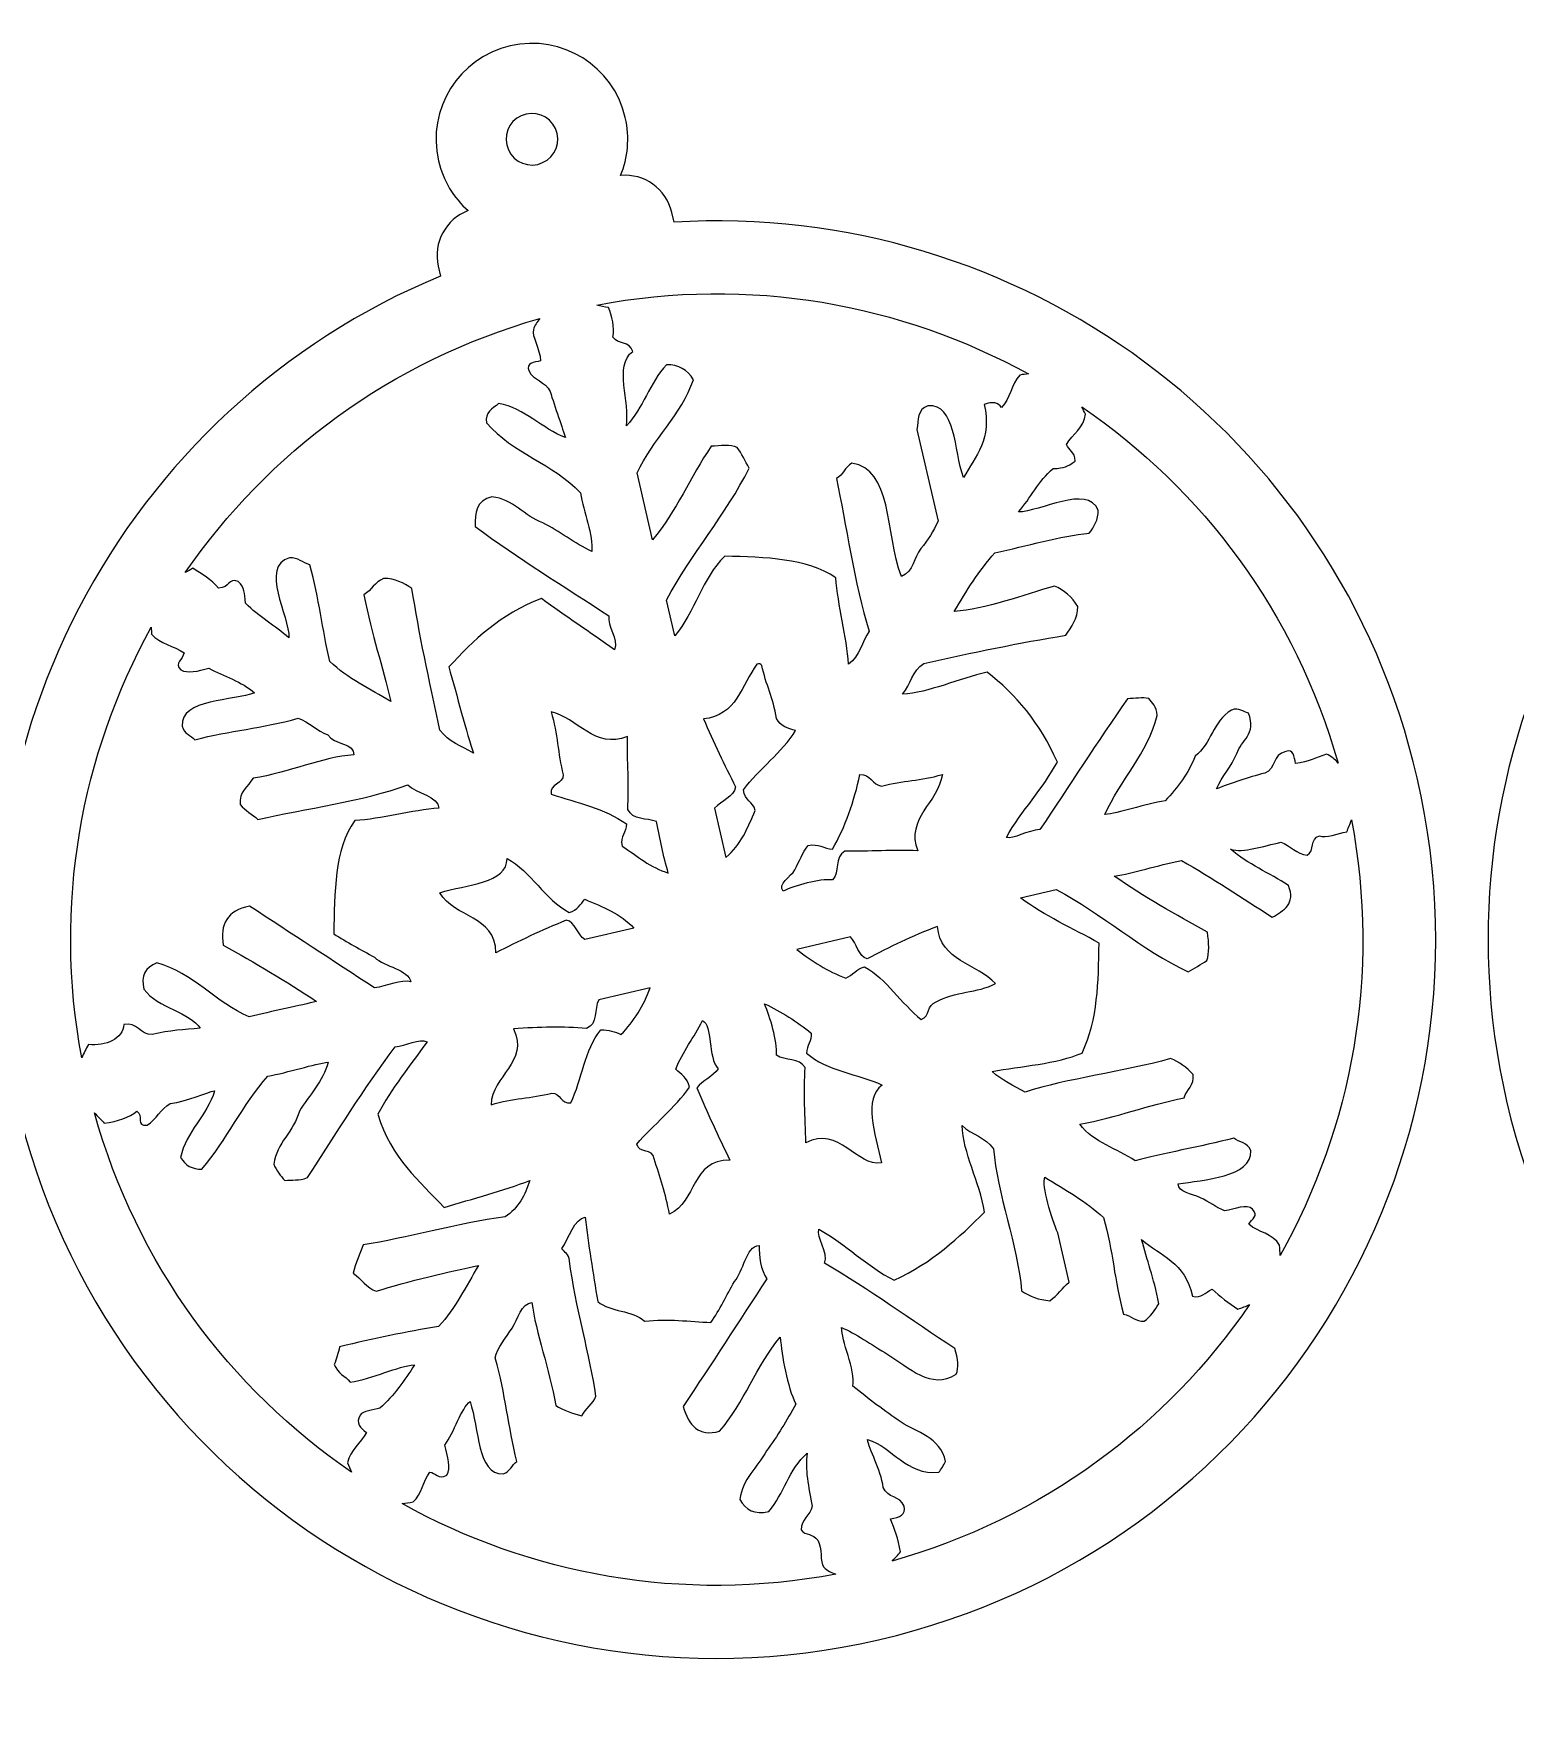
# Model space of a CAD drawing. Header units: millimetres. Extents: x -519 to -76, y -665 to -462.
# Drawn here: x -253.8 to -167.8, y -560.2 to -461.7 of the extents above; entities that cross this region are included whole.
import ezdxf

# ---------------------------------------------------------------- set-up
doc = ezdxf.new("R2010")
doc.units = ezdxf.units.MM
doc.header["$MEASUREMENT"] = 0
doc.layers.add('layer 1', color=7, linetype='Continuous')

msp = doc.modelspace()

# ---------------------------------------------------------------- linework, layer by layer
at = {"layer": 'layer 1', "color": 1, "lineweight": 9}
for points, knots in [([(-216.6193, -472.6579), (-196.643, -471.4451), (-178.1271, -484.7825), (-173.4755, -504.9309), (-168.2905, -527.3893), (-182.2935, -549.7987), (-204.7517, -554.9836), (-227.2101, -560.1685), (-249.6193, -546.1656), (-254.8042, -523.7072), (-259.4558, -503.5588), (-248.6607, -483.4545), (-230.1743, -475.7874), (-230.1743, -475.7874), (-230.3053, -475.2196), (-230.3053, -475.2196), (-230.6213, -473.8515), (-229.8573, -472.4746), (-228.5773, -471.9909), (-229.4066, -471.2515), (-230.0231, -470.2573), (-230.292, -469.0924), (-230.9834, -466.0979), (-229.1162, -463.11), (-226.122, -462.4187), (-223.1273, -461.7274), (-220.1396, -463.5944), (-219.4482, -466.5889), (-219.1793, -467.7538), (-219.2976, -468.9176), (-219.7187, -469.9457), (-218.3563, -469.8193), (-217.0662, -470.7222), (-216.7505, -472.0902), (-216.7505, -472.0902), (-216.6193, -472.6579), (-216.6193, -472.6579)], [0, 0, 0, 0, 0.0833333, 0.0833333, 0.0833333, 0.1666667, 0.1666667, 0.1666667, 0.25, 0.25, 0.25, 0.3333333, 0.3333333, 0.3333333, 0.4166667, 0.4166667, 0.4166667, 0.5, 0.5, 0.5, 0.5833333, 0.5833333, 0.5833333, 0.6666667, 0.6666667, 0.6666667, 0.75, 0.75, 0.75, 0.8333333, 0.8333333, 0.8333333, 0.9166667, 0.9166667, 0.9166667, 1, 1, 1, 1]), ([(-130.1012, -472.6579), (-110.1247, -471.4451), (-91.6088, -484.7825), (-86.9571, -504.931), (-81.7723, -527.3894), (-95.7753, -549.7988), (-118.2334, -554.9837), (-140.6918, -560.1686), (-163.1011, -546.1657), (-168.286, -523.7073), (-172.9377, -503.5588), (-162.1426, -483.4545), (-143.6561, -475.7874), (-143.6561, -475.7874), (-143.7871, -475.2196), (-143.7871, -475.2196), (-144.1031, -473.8514), (-143.3391, -472.4746), (-142.0591, -471.9909), (-142.8884, -471.2515), (-143.505, -470.2573), (-143.774, -469.0924), (-144.4653, -466.0979), (-142.5981, -463.11), (-139.6037, -462.4187), (-136.6093, -461.7274), (-133.6214, -463.5944), (-132.93, -466.5889), (-132.6611, -467.7538), (-132.7794, -468.9176), (-133.2005, -469.9457), (-131.8382, -469.8193), (-130.5481, -470.7222), (-130.2323, -472.0902), (-130.2323, -472.0902), (-130.1012, -472.6579), (-130.1012, -472.6579)], [0, 0, 0, 0, 0.0833333, 0.0833333, 0.0833333, 0.1666667, 0.1666667, 0.1666667, 0.25, 0.25, 0.25, 0.3333333, 0.3333333, 0.3333333, 0.4166667, 0.4166667, 0.4166667, 0.5, 0.5, 0.5, 0.5833333, 0.5833333, 0.5833333, 0.6666667, 0.6666667, 0.6666667, 0.75, 0.75, 0.75, 0.8333333, 0.8333333, 0.8333333, 0.9166667, 0.9166667, 0.9166667, 1, 1, 1, 1]), ([(-225.2076, -466.3792), (-224.4003, -466.1928), (-223.595, -466.6961), (-223.4085, -467.5033), (-223.2222, -468.3104), (-223.7255, -469.1159), (-224.5328, -469.3023), (-225.3399, -469.4886), (-226.1453, -468.9853), (-226.3316, -468.1781), (-226.518, -467.3709), (-226.0148, -466.5655), (-225.2076, -466.3792)], [0, 0, 0, 0, 0.25, 0.25, 0.25, 0.5, 0.5, 0.5, 0.75, 0.75, 0.75, 1, 1, 1, 1]), ([(-220.4269, -477.616), (-220.4269, -477.616), (-220.4269, -477.616), (-220.4269, -477.616), (-220.2116, -478.0968), (-220.0646, -478.7689), (-220.1662, -479.3346), (-219.8884, -479.7769), (-219.1914, -479.5497), (-219.0172, -480.1624), (-220.1283, -480.9895), (-219.1516, -483.1153), (-219.3873, -484.4874), (-218.407, -483.4319), (-218.0248, -482.0051), (-217.0624, -480.9405), (-216.3419, -480.9182), (-215.8462, -481.2488), (-215.4902, -481.8121), (-216.1984, -483.8502), (-217.8566, -485.2965), (-218.7577, -487.2143), (-218.7577, -487.2143), (-217.8587, -491.1078), (-217.8587, -491.1078), (-216.4845, -489.4465), (-215.6675, -487.4423), (-214.4627, -485.676), (-213.9236, -485.6394), (-213.3589, -485.5676), (-212.9444, -485.7364), (-212.6964, -486.1052), (-212.4865, -486.5424), (-212.2552, -486.9426), (-213.6011, -489.6585), (-215.656, -491.9303), (-217.0493, -494.6142), (-217.0493, -494.6142), (-216.5699, -496.6904), (-216.5699, -496.6904), (-215.4073, -495.2697), (-215.0112, -493.3704), (-213.6747, -492.0563), (-211.3013, -492.114), (-208.9347, -492.178), (-207.2316, -493.3053), (-207.0991, -494.9068), (-206.6003, -496.7357), (-206.4824, -498.3272), (-205.822, -497.8513), (-205.7257, -497.0214), (-205.2825, -496.4097), (-206.1598, -493.6973), (-206.6385, -490.1123), (-207.1919, -487.552), (-206.7886, -487.3229), (-206.7066, -486.8934), (-206.3038, -486.6644), (-203.9514, -486.9419), (-204.3607, -490.6342), (-203.4161, -493.2454), (-202.6974, -492.9168), (-202.6954, -492.1405), (-202.2884, -491.6179), (-201.8878, -491.1244), (-201.5538, -490.5947), (-201.2912, -490.0212), (-201.2912, -490.0212), (-202.5208, -484.6953), (-202.5208, -484.6953), (-202.4353, -484.1556), (-202.4916, -483.5279), (-201.8785, -483.3175), (-200.2602, -483.2131), (-200.372, -485.8818), (-199.8216, -487.4928), (-199.1059, -486.2746), (-198.1472, -485.2054), (-198.6149, -483.247), (-198.1335, -483.0711), (-197.79, -483.1145), (-197.6142, -483.4264), (-197.0862, -482.9044), (-197.0452, -482.0786), (-196.5462, -481.5396), (-196.3692, -481.5034), (-196.2027, -481.4842), (-196.0438, -481.4768), (-203.4416, -477.3972), (-212.2341, -475.7905), (-221.1084, -477.475), (-220.8942, -477.543), (-220.671, -477.5964), (-220.4269, -477.616)], [0, 0, 0, 0, 0.0322581, 0.0322581, 0.0322581, 0.0645161, 0.0645161, 0.0645161, 0.0967742, 0.0967742, 0.0967742, 0.1290323, 0.1290323, 0.1290323, 0.1612903, 0.1612903, 0.1612903, 0.1935484, 0.1935484, 0.1935484, 0.2258065, 0.2258065, 0.2258065, 0.2580645, 0.2580645, 0.2580645, 0.2903226, 0.2903226, 0.2903226, 0.3225806, 0.3225806, 0.3225806, 0.3548387, 0.3548387, 0.3548387, 0.3870968, 0.3870968, 0.3870968, 0.4193548, 0.4193548, 0.4193548, 0.4516129, 0.4516129, 0.4516129, 0.483871, 0.483871, 0.483871, 0.516129, 0.516129, 0.516129, 0.5483871, 0.5483871, 0.5483871, 0.5806452, 0.5806452, 0.5806452, 0.6129032, 0.6129032, 0.6129032, 0.6451613, 0.6451613, 0.6451613, 0.6774194, 0.6774194, 0.6774194, 0.7096774, 0.7096774, 0.7096774, 0.7419355, 0.7419355, 0.7419355, 0.7741935, 0.7741935, 0.7741935, 0.8064516, 0.8064516, 0.8064516, 0.8387097, 0.8387097, 0.8387097, 0.8709677, 0.8709677, 0.8709677, 0.9032258, 0.9032258, 0.9032258, 0.9354839, 0.9354839, 0.9354839, 0.9677419, 0.9677419, 0.9677419, 1, 1, 1, 1]), ([(-244.9957, -493.0095), (-244.8491, -492.9255), (-244.7021, -492.8419), (-244.5544, -492.7587), (-244.0271, -493.1016), (-243.4793, -493.407), (-243.0577, -493.9178), (-242.3862, -493.8721), (-242.5266, -493.318), (-241.9175, -493.5183), (-241.5294, -493.9068), (-241.5661, -494.1654), (-241.4889, -494.7875), (-240.7246, -495.5783), (-239.7797, -496.081), (-238.9735, -496.8012), (-238.9465, -495.5637), (-240.6871, -492.6477), (-238.9505, -492.1509), (-238.4469, -492.1171), (-238.1753, -492.4488), (-237.7632, -492.5592), (-237.2145, -494.531), (-237.0391, -496.2721), (-236.6036, -498.1737), (-235.5567, -499.1617), (-234.2715, -499.7715), (-233.0594, -500.4973), (-233.5507, -498.3551), (-234.1382, -496.746), (-234.6257, -494.2958), (-234.1596, -494.0313), (-234.0189, -493.5673), (-233.4795, -493.349), (-232.7998, -493.3249), (-232.3213, -493.6311), (-231.8394, -493.9281), (-231.4172, -496.529), (-230.8615, -499.1687), (-230.2121, -502.1651), (-229.7038, -502.8317), (-228.9419, -503.0933), (-228.2654, -503.4941), (-228.6473, -502.372), (-229.237, -500.084), (-229.6926, -498.4909), (-228.2583, -496.9435), (-226.739, -495.449), (-224.3205, -494.5141), (-222.9209, -495.538), (-221.4785, -496.4847), (-220.0761, -497.4998), (-219.8185, -496.838), (-220.5329, -496.1121), (-220.3966, -495.523), (-222.9917, -493.8129), (-225.6534, -492.2035), (-228.1556, -490.3411), (-228.198, -489.5352), (-228.1043, -488.8177), (-227.1862, -488.6134), (-225.9536, -488.7127), (-225.3095, -489.7562), (-224.2415, -490.1199), (-223.2547, -490.6178), (-222.3868, -491.3027), (-221.394, -491.7911), (-221.2917, -490.8497), (-221.8789, -489.4841), (-222.0442, -488.3857), (-223.6345, -486.6628), (-225.9596, -486.1166), (-227.4972, -484.3088), (-227.625, -483.7096), (-227.1454, -483.4895), (-226.7993, -483.1884), (-225.2698, -483.4696), (-224.3047, -484.6497), (-222.9237, -485.1657), (-223.0607, -484.7331), (-223.5505, -483.3293), (-223.8113, -482.4986), (-224.0985, -481.8901), (-224.7491, -481.8696), (-225.0495, -481.2824), (-225.233, -480.8346), (-224.7559, -480.7993), (-224.3629, -480.7108), (-224.4033, -479.9954), (-224.891, -479.2913), (-224.7818, -478.896), (-224.703, -478.6554), (-224.5749, -478.4459), (-224.4171, -478.2546), (-233.0731, -480.7136), (-240.2054, -486.0679), (-244.9957, -493.0095)], [0, 0, 0, 0, 0.03125, 0.03125, 0.03125, 0.0625, 0.0625, 0.0625, 0.09375, 0.09375, 0.09375, 0.125, 0.125, 0.125, 0.15625, 0.15625, 0.15625, 0.1875, 0.1875, 0.1875, 0.21875, 0.21875, 0.21875, 0.25, 0.25, 0.25, 0.28125, 0.28125, 0.28125, 0.3125, 0.3125, 0.3125, 0.34375, 0.34375, 0.34375, 0.375, 0.375, 0.375, 0.40625, 0.40625, 0.40625, 0.4375, 0.4375, 0.4375, 0.46875, 0.46875, 0.46875, 0.5, 0.5, 0.5, 0.53125, 0.53125, 0.53125, 0.5625, 0.5625, 0.5625, 0.59375, 0.59375, 0.59375, 0.625, 0.625, 0.625, 0.65625, 0.65625, 0.65625, 0.6875, 0.6875, 0.6875, 0.71875, 0.71875, 0.71875, 0.75, 0.75, 0.75, 0.78125, 0.78125, 0.78125, 0.8125, 0.8125, 0.8125, 0.84375, 0.84375, 0.84375, 0.875, 0.875, 0.875, 0.90625, 0.90625, 0.90625, 0.9375, 0.9375, 0.9375, 0.96875, 0.96875, 0.96875, 1, 1, 1, 1]), ([(-192.9435, -483.3866), (-192.8729, -483.5215), (-192.8045, -483.6603), (-192.7402, -483.8052), (-192.7936, -484.5878), (-193.4814, -484.9711), (-193.8388, -485.5623), (-193.7093, -485.9488), (-193.3302, -485.9354), (-193.3404, -486.5413), (-193.8206, -486.8734), (-193.9244, -486.9339), (-194.6083, -486.9722), (-195.4837, -487.6861), (-195.8984, -488.6858), (-196.6255, -489.4881), (-195.4109, -489.5047), (-192.6072, -487.8679), (-192.0021, -489.3811), (-191.9784, -489.946), (-192.2318, -490.3491), (-192.5099, -490.7275), (-194.1899, -490.8651), (-196.1631, -491.4779), (-197.9931, -491.8549), (-198.9146, -492.9106), (-199.6571, -494.0735), (-200.3512, -495.2711), (-198.5716, -495.1245), (-196.3102, -494.3171), (-194.5381, -493.7929), (-193.9718, -494.0142), (-193.5235, -494.4225), (-193.1678, -494.9807), (-193.1861, -495.6758), (-193.5351, -496.1617), (-193.8783, -496.651), (-196.5503, -497.0758), (-199.3263, -497.6666), (-202.1179, -498.2789), (-202.7738, -498.7184), (-202.8924, -499.4977), (-203.3456, -500.0665), (-201.8636, -499.9938), (-200.0628, -499.1557), (-198.4409, -498.7986), (-196.7929, -500.0681), (-195.3751, -501.7168), (-194.3666, -504.009), (-195.202, -505.5619), (-196.4528, -506.8559), (-197.3235, -508.3848), (-196.9314, -508.5127), (-196.1059, -507.9657), (-195.3745, -507.9348), (-193.6875, -505.3992), (-192.0304, -502.8405), (-190.2917, -500.3349), (-189.8702, -500.3125), (-189.4215, -500.2458), (-189.0638, -500.3266), (-188.8492, -500.5757), (-188.6056, -500.778), (-188.5637, -501.3042), (-189.1181, -503.5148), (-190.7283, -505.0626), (-191.6096, -507.0656), (-190.8469, -506.9856), (-189.2647, -506.4579), (-188.1061, -506.2568), (-187.382, -505.4874), (-186.737, -504.6668), (-186.3747, -503.6706), (-185.4131, -502.9396), (-185.3465, -501.6466), (-184.26, -500.9936), (-183.7843, -500.8245), (-183.5909, -501.1076), (-183.2607, -501.1729), (-182.7904, -502.3922), (-183.6999, -502.7489), (-183.9506, -503.5222), (-184.2437, -504.2617), (-184.8252, -504.8276), (-185.1186, -505.567), (-184.2394, -505.2261), (-183.3201, -504.9124), (-182.3221, -504.6494), (-181.6396, -504.4067), (-181.9105, -503.5711), (-181.1022, -503.4079), (-180.6566, -503.2258), (-180.6202, -503.705), (-180.5351, -504.0983), (-179.7998, -504.0034), (-179.3263, -503.7424), (-178.7446, -503.5494), (-178.4793, -503.6592), (-178.2638, -503.8492), (-178.0676, -504.0703), (-180.5363, -495.355), (-185.9398, -488.1828), (-192.9435, -483.3866)], [0, 0, 0, 0, 0.0294118, 0.0294118, 0.0294118, 0.0588235, 0.0588235, 0.0588235, 0.0882353, 0.0882353, 0.0882353, 0.1176471, 0.1176471, 0.1176471, 0.1470588, 0.1470588, 0.1470588, 0.1764706, 0.1764706, 0.1764706, 0.2058824, 0.2058824, 0.2058824, 0.2352941, 0.2352941, 0.2352941, 0.2647059, 0.2647059, 0.2647059, 0.2941176, 0.2941176, 0.2941176, 0.3235294, 0.3235294, 0.3235294, 0.3529412, 0.3529412, 0.3529412, 0.3823529, 0.3823529, 0.3823529, 0.4117647, 0.4117647, 0.4117647, 0.4411765, 0.4411765, 0.4411765, 0.4705882, 0.4705882, 0.4705882, 0.5, 0.5, 0.5, 0.5294118, 0.5294118, 0.5294118, 0.5588235, 0.5588235, 0.5588235, 0.5882353, 0.5882353, 0.5882353, 0.6176471, 0.6176471, 0.6176471, 0.6470588, 0.6470588, 0.6470588, 0.6764706, 0.6764706, 0.6764706, 0.7058824, 0.7058824, 0.7058824, 0.7352941, 0.7352941, 0.7352941, 0.7647059, 0.7647059, 0.7647059, 0.7941176, 0.7941176, 0.7941176, 0.8235294, 0.8235294, 0.8235294, 0.8529412, 0.8529412, 0.8529412, 0.8823529, 0.8823529, 0.8823529, 0.9117647, 0.9117647, 0.9117647, 0.9411765, 0.9411765, 0.9411765, 0.9705882, 0.9705882, 0.9705882, 1, 1, 1, 1]), ([(-251.0028, -521.1902), (-250.8926, -520.92), (-250.7644, -520.661), (-250.614, -520.4159), (-249.6122, -520.5287), (-248.5914, -520.0745), (-248.5568, -519.2562), (-247.7853, -519.0885), (-247.6033, -519.8622), (-246.919, -519.8348), (-245.9089, -519.5805), (-245.0399, -519.5562), (-244.1323, -519.4666), (-244.6778, -518.5576), (-246.5848, -518.2934), (-247.3894, -517.2079), (-247.6006, -516.4108), (-247.2851, -515.9413), (-246.6512, -515.6718), (-244.5551, -516.2277), (-243.2119, -517.9895), (-241.2771, -518.8074), (-240.0277, -518.4896), (-238.2124, -518.1419), (-237.3832, -517.9085), (-239.1346, -516.7426), (-240.9451, -515.6697), (-242.7847, -514.6439), (-242.9843, -513.4443), (-242.5696, -512.6287), (-241.2543, -512.3757), (-238.8445, -513.9686), (-236.4222, -515.545), (-234.0056, -517.1287), (-233.317, -517.0362), (-232.4272, -516.6179), (-231.8975, -516.7774), (-232.0323, -516.0677), (-233.4092, -515.9026), (-234.0058, -515.3506), (-234.7978, -514.9002), (-235.6119, -514.4804), (-236.3716, -513.9817), (-236.3117, -511.5758), (-236.3479, -509.1071), (-235.1557, -507.4103), (-233.6173, -507.3195), (-231.8084, -506.8007), (-230.2629, -506.6917), (-230.2764, -505.9984), (-231.584, -505.8445), (-232.0778, -505.3318), (-234.7343, -506.3158), (-237.9662, -506.6965), (-240.7797, -507.3408), (-241.1081, -507.0406), (-241.5011, -506.838), (-241.7973, -506.4802), (-241.9015, -505.7519), (-241.3438, -505.431), (-241.0588, -504.9441), (-238.9804, -504.6461), (-237.015, -503.7007), (-235.2153, -503.5952), (-235.1218, -502.9141), (-236.3737, -503.001), (-236.7119, -502.4364), (-237.3492, -502.2077), (-237.8055, -501.6972), (-238.4398, -501.4674), (-240.553, -502.0618), (-242.3648, -502.1741), (-244.4443, -502.7175), (-244.6695, -502.4254), (-245.0613, -502.4018), (-245.1737, -501.9287), (-245.3105, -500.318), (-242.1243, -500.4645), (-240.9683, -499.9977), (-241.7324, -499.3235), (-242.7365, -499.038), (-243.625, -498.5634), (-244.2495, -498.7341), (-244.8623, -498.8777), (-245.2451, -498.6626), (-245.6544, -498.2293), (-245.1198, -498.0956), (-245.0649, -497.6636), (-245.6619, -497.2607), (-246.4491, -497.1542), (-246.9523, -496.5922), (-246.9624, -496.4531), (-246.965, -496.3184), (-246.9625, -496.1868), (-251.0411, -503.5651), (-252.66, -512.3345), (-251.0028, -521.1902)], [0, 0, 0, 0, 0.03125, 0.03125, 0.03125, 0.0625, 0.0625, 0.0625, 0.09375, 0.09375, 0.09375, 0.125, 0.125, 0.125, 0.15625, 0.15625, 0.15625, 0.1875, 0.1875, 0.1875, 0.21875, 0.21875, 0.21875, 0.25, 0.25, 0.25, 0.28125, 0.28125, 0.28125, 0.3125, 0.3125, 0.3125, 0.34375, 0.34375, 0.34375, 0.375, 0.375, 0.375, 0.40625, 0.40625, 0.40625, 0.4375, 0.4375, 0.4375, 0.46875, 0.46875, 0.46875, 0.5, 0.5, 0.5, 0.53125, 0.53125, 0.53125, 0.5625, 0.5625, 0.5625, 0.59375, 0.59375, 0.59375, 0.625, 0.625, 0.625, 0.65625, 0.65625, 0.65625, 0.6875, 0.6875, 0.6875, 0.71875, 0.71875, 0.71875, 0.75, 0.75, 0.75, 0.78125, 0.78125, 0.78125, 0.8125, 0.8125, 0.8125, 0.84375, 0.84375, 0.84375, 0.875, 0.875, 0.875, 0.90625, 0.90625, 0.90625, 0.9375, 0.9375, 0.9375, 0.96875, 0.96875, 0.96875, 1, 1, 1, 1]), ([(-214.9114, -501.5069), (-214.9114, -501.5069), (-214.9114, -501.5069), (-214.9114, -501.5069), (-213.0201, -501.3373), (-212.6454, -499.5067), (-211.8156, -498.3292), (-211.6712, -498.2737), (-211.5757, -498.3053), (-211.5251, -498.4004), (-211.2907, -499.5062), (-210.8537, -500.288), (-210.6768, -501.4842), (-210.4327, -501.9286), (-210.0033, -502.0673), (-209.5576, -502.1836), (-210.3468, -503.4667), (-211.6863, -504.4102), (-212.5936, -505.6201), (-212.5284, -506.2848), (-212.0307, -506.2576), (-211.9041, -506.8289), (-212.3373, -507.8191), (-212.7381, -508.8261), (-213.6021, -509.5461), (-213.6021, -509.5461), (-214.2619, -506.6876), (-214.2619, -506.6876), (-213.8556, -506.2761), (-213.1692, -506.0388), (-213.0434, -505.4494), (-213.6984, -504.1845), (-214.3152, -502.8634), (-214.9114, -501.5069)], [0, 0, 0, 0, 0.0909091, 0.0909091, 0.0909091, 0.1818182, 0.1818182, 0.1818182, 0.2727273, 0.2727273, 0.2727273, 0.3636364, 0.3636364, 0.3636364, 0.4545455, 0.4545455, 0.4545455, 0.5454545, 0.5454545, 0.5454545, 0.6363636, 0.6363636, 0.6363636, 0.7272727, 0.7272727, 0.7272727, 0.8181818, 0.8181818, 0.8181818, 0.9090909, 0.9090909, 0.9090909, 1, 1, 1, 1]), ([(-223.0532, -504.7516), (-223.0532, -504.7516), (-223.0532, -504.7516), (-223.0532, -504.7516), (-223.3799, -503.473), (-223.3491, -502.4153), (-223.7599, -501.0869), (-222.2172, -501.4396), (-221.2287, -503.2963), (-219.3264, -502.5262), (-219.3466, -503.918), (-219.2161, -505.4079), (-219.3063, -506.7591), (-219.0105, -507.4157), (-218.2043, -507.2489), (-217.6389, -507.4673), (-217.4194, -508.4858), (-217.2584, -509.4387), (-216.9493, -510.4545), (-217.9866, -510.1553), (-218.7646, -509.4527), (-219.6341, -508.8877), (-219.7733, -508.3174), (-219.3669, -508.0933), (-219.3849, -507.6009), (-220.6433, -506.7105), (-222.2514, -506.3748), (-223.748, -505.8723), (-223.8851, -505.2695), (-223.0219, -505.2888), (-223.0532, -504.7516)], [0, 0, 0, 0, 0.1, 0.1, 0.1, 0.2, 0.2, 0.2, 0.3, 0.3, 0.3, 0.4, 0.4, 0.4, 0.5, 0.5, 0.5, 0.6, 0.6, 0.6, 0.7, 0.7, 0.7, 0.8, 0.8, 0.8, 0.9, 0.9, 0.9, 1, 1, 1, 1]), ([(-207.4196, -509.0758), (-207.4196, -509.0758), (-207.4196, -509.0758), (-207.4196, -509.0758), (-207.9107, -509.0295), (-208.239, -508.7267), (-208.8387, -508.8567), (-209.1492, -509.2888), (-209.3621, -509.7888), (-209.6067, -510.2639), (-209.8049, -510.6642), (-210.6606, -511.1043), (-210.2757, -511.5143), (-209.6098, -511.1652), (-208.1743, -510.7862), (-207.4197, -510.8549), (-206.9963, -510.4133), (-207.3041, -509.5184), (-206.7093, -509.1839), (-205.3253, -509.2194), (-203.8359, -509.0886), (-202.4746, -509.1634), (-203.2027, -507.2916), (-201.2736, -506.3504), (-201.0393, -504.7308), (-202.3282, -505.1325), (-203.3116, -505.0507), (-204.5756, -505.4111), (-205.0889, -505.3462), (-205.2261, -504.6741), (-205.8238, -504.7395), (-206.1669, -506.3019), (-206.6749, -507.7653), (-207.4196, -509.0758)], [0, 0, 0, 0, 0.0909091, 0.0909091, 0.0909091, 0.1818182, 0.1818182, 0.1818182, 0.2727273, 0.2727273, 0.2727273, 0.3636364, 0.3636364, 0.3636364, 0.4545455, 0.4545455, 0.4545455, 0.5454545, 0.5454545, 0.5454545, 0.6363636, 0.6363636, 0.6363636, 0.7272727, 0.7272727, 0.7272727, 0.8181818, 0.8181818, 0.8181818, 0.9090909, 0.9090909, 0.9090909, 1, 1, 1, 1]), ([(-177.2933, -507.3628), (-177.3747, -507.6036), (-177.4655, -507.8389), (-177.5681, -508.067), (-178.0939, -508.1345), (-178.7845, -508.4703), (-179.1556, -508.2941), (-179.7149, -508.4582), (-179.4121, -509.1698), (-179.8557, -509.4104), (-180.4887, -509.3591), (-180.8318, -508.8414), (-181.3932, -508.6727), (-182.4098, -508.8809), (-183.571, -509.3135), (-184.3089, -509.0738), (-183.3015, -509.9481), (-182.0579, -510.4496), (-180.9524, -511.1712), (-180.5145, -512.259), (-181.2241, -512.6304), (-181.8918, -513.0276), (-183.6278, -511.8978), (-185.3503, -510.7411), (-187.1645, -509.733), (-188.6009, -510.0031), (-189.939, -510.4798), (-191.0606, -510.6325), (-189.3378, -511.8474), (-187.4921, -512.8646), (-185.6566, -513.8967), (-185.5621, -514.5122), (-185.5282, -515.0887), (-185.6871, -515.5439), (-186.0498, -515.7635), (-186.4001, -515.9913), (-186.7648, -516.2033), (-189.5029, -514.8965), (-191.769, -512.8325), (-194.4359, -511.4118), (-194.4359, -511.4118), (-196.514, -511.8915), (-196.514, -511.8915), (-195.1002, -512.9469), (-193.4751, -513.6671), (-191.9385, -514.5259), (-191.9911, -516.8368), (-191.9943, -518.8798), (-192.928, -520.9113), (-194.398, -521.531), (-196.5119, -521.6826), (-198.1502, -521.981), (-197.5861, -522.4965), (-196.892, -522.811), (-196.2316, -523.1782), (-193.7596, -522.3787), (-190.6358, -522.0275), (-187.7929, -521.23), (-187.2993, -521.4411), (-186.8564, -521.7418), (-186.4853, -522.1572), (-186.3794, -522.7781), (-186.8839, -523.0199), (-186.9955, -523.5069), (-189.1527, -523.9354), (-190.8644, -524.6406), (-193.067, -525.0449), (-192.2246, -526.1278), (-190.9056, -526.4466), (-189.84, -527.1693), (-188.3764, -526.7644), (-185.9991, -526.3333), (-184.1292, -525.8508), (-183.8062, -526.1066), (-183.3079, -526.0799), (-183.1387, -526.5822), (-183.0384, -528.1244), (-185.9278, -528.2685), (-187.3447, -528.5097), (-187.353, -529.0027), (-186.5504, -529.0736), (-186.0639, -529.3086), (-185.5685, -529.5487), (-185.0823, -529.8893), (-184.6564, -530.0791), (-184.0618, -529.9529), (-183.3648, -529.6681), (-183.0401, -529.9776), (-182.659, -530.3938), (-183.0668, -530.5067), (-183.2476, -530.8469), (-182.7068, -531.3405), (-181.863, -531.3595), (-181.4598, -532.0743), (-181.4442, -532.2738), (-181.435, -532.4691), (-181.4318, -532.6607), (-177.2548, -525.216), (-175.594, -516.331), (-177.2933, -507.3628)], [0, 0, 0, 0, 0.030303, 0.030303, 0.030303, 0.0606061, 0.0606061, 0.0606061, 0.0909091, 0.0909091, 0.0909091, 0.1212121, 0.1212121, 0.1212121, 0.1515152, 0.1515152, 0.1515152, 0.1818182, 0.1818182, 0.1818182, 0.2121212, 0.2121212, 0.2121212, 0.2424242, 0.2424242, 0.2424242, 0.2727273, 0.2727273, 0.2727273, 0.3030303, 0.3030303, 0.3030303, 0.3333333, 0.3333333, 0.3333333, 0.3636364, 0.3636364, 0.3636364, 0.3939394, 0.3939394, 0.3939394, 0.4242424, 0.4242424, 0.4242424, 0.4545455, 0.4545455, 0.4545455, 0.4848485, 0.4848485, 0.4848485, 0.5151515, 0.5151515, 0.5151515, 0.5454545, 0.5454545, 0.5454545, 0.5757576, 0.5757576, 0.5757576, 0.6060606, 0.6060606, 0.6060606, 0.6363636, 0.6363636, 0.6363636, 0.6666667, 0.6666667, 0.6666667, 0.6969697, 0.6969697, 0.6969697, 0.7272727, 0.7272727, 0.7272727, 0.7575758, 0.7575758, 0.7575758, 0.7878788, 0.7878788, 0.7878788, 0.8181818, 0.8181818, 0.8181818, 0.8484848, 0.8484848, 0.8484848, 0.8787879, 0.8787879, 0.8787879, 0.9090909, 0.9090909, 0.9090909, 0.9393939, 0.9393939, 0.9393939, 0.969697, 0.969697, 0.969697, 1, 1, 1, 1]), ([(-230.2224, -511.6048), (-230.2224, -511.6048), (-230.2224, -511.6048), (-230.2224, -511.6048), (-229.3511, -513.0911), (-227.0182, -512.8618), (-226.954, -515.0893), (-225.6702, -514.4124), (-224.2974, -513.7886), (-222.8799, -513.192), (-222.3397, -513.2776), (-222.2356, -514.0539), (-221.7997, -514.3107), (-221.7997, -514.3107), (-218.9444, -513.6515), (-218.9444, -513.6515), (-219.7185, -512.8165), (-220.7696, -512.4224), (-221.7908, -511.9828), (-222.067, -512.2542), (-222.2031, -512.614), (-222.7115, -512.743), (-224.1004, -512.0042), (-224.934, -510.3726), (-226.3083, -509.6049), (-226.3042, -511.089), (-228.6583, -511.0995), (-230.2224, -511.6048)], [0, 0, 0, 0, 0.1111111, 0.1111111, 0.1111111, 0.2222222, 0.2222222, 0.2222222, 0.3333333, 0.3333333, 0.3333333, 0.4444444, 0.4444444, 0.4444444, 0.5555556, 0.5555556, 0.5555556, 0.6666667, 0.6666667, 0.6666667, 0.7777778, 0.7777778, 0.7777778, 0.8888889, 0.8888889, 0.8888889, 1, 1, 1, 1]), ([(-206.6505, -516.5563), (-206.6505, -516.5563), (-206.6505, -516.5563), (-206.6505, -516.5563), (-207.7028, -516.1676), (-208.6244, -515.5703), (-209.4966, -514.8888), (-209.4966, -514.8888), (-206.3802, -514.1693), (-206.3802, -514.1693), (-206.0039, -514.5167), (-205.9109, -515.3119), (-205.4029, -515.4448), (-204.144, -514.7541), (-202.7775, -514.1239), (-201.325, -513.5517), (-201.1805, -515.5658), (-199.0062, -515.7202), (-197.9605, -516.876), (-198.9894, -517.4443), (-200.3231, -517.3039), (-201.4068, -517.9434), (-201.9588, -518.1189), (-201.7415, -518.7706), (-202.2664, -518.9603), (-203.4342, -518.0462), (-204.2682, -516.5959), (-205.5704, -515.897), (-206.0518, -516.0428), (-206.2253, -516.3757), (-206.6505, -516.5563)], [0, 0, 0, 0, 0.1, 0.1, 0.1, 0.2, 0.2, 0.2, 0.3, 0.3, 0.3, 0.4, 0.4, 0.4, 0.5, 0.5, 0.5, 0.6, 0.6, 0.6, 0.7, 0.7, 0.7, 0.8, 0.8, 0.8, 0.9, 0.9, 0.9, 1, 1, 1, 1]), ([(-220.9909, -517.8146), (-220.9909, -517.8146), (-220.9909, -517.8146), (-220.9909, -517.8146), (-220.9909, -517.8146), (-218.0067, -517.1256), (-218.0067, -517.1256), (-218.3737, -518.1595), (-218.9386, -519.06), (-219.702, -519.8418), (-220.0327, -519.6571), (-220.4214, -519.5682), (-220.8624, -519.5634), (-221.844, -520.7285), (-221.9356, -522.4456), (-222.618, -523.7982), (-223.1628, -523.8973), (-223.2168, -523.2161), (-223.7088, -523.2314), (-224.9529, -523.5608), (-225.9575, -523.5047), (-227.2431, -523.9082), (-227.1906, -522.23), (-225.0195, -521.4352), (-225.9345, -519.5051), (-224.4647, -519.4028), (-223.0298, -519.3569), (-221.7013, -519.4853), (-221.0009, -519.2165), (-221.2838, -518.338), (-220.9909, -517.8146)], [0, 0, 0, 0, 0.1, 0.1, 0.1, 0.2, 0.2, 0.2, 0.3, 0.3, 0.3, 0.4, 0.4, 0.4, 0.5, 0.5, 0.5, 0.6, 0.6, 0.6, 0.7, 0.7, 0.7, 0.8, 0.8, 0.8, 0.9, 0.9, 0.9, 1, 1, 1, 1]), ([(-210.674, -521.0406), (-210.674, -521.0406), (-210.674, -521.0406), (-210.674, -521.0406), (-210.1755, -521.3707), (-209.3496, -521.175), (-209.0054, -521.7513), (-209.0805, -523.1475), (-209.0276, -524.626), (-208.9578, -526.1163), (-207.0719, -525.1017), (-205.9713, -527.5357), (-204.5824, -527.2929), (-204.964, -525.5349), (-205.6446, -523.5917), (-204.5328, -522.7699), (-205.96, -522.0885), (-207.7487, -521.9864), (-208.9279, -520.9095), (-208.9043, -520.4801), (-208.6339, -520.2069), (-208.648, -519.7543), (-209.4892, -519.081), (-210.3827, -518.4986), (-211.3638, -518.0529), (-211.0403, -518.8634), (-210.611, -520.1672), (-210.674, -521.0406)], [0, 0, 0, 0, 0.1111111, 0.1111111, 0.1111111, 0.2222222, 0.2222222, 0.2222222, 0.3333333, 0.3333333, 0.3333333, 0.4444444, 0.4444444, 0.4444444, 0.5555556, 0.5555556, 0.5555556, 0.6666667, 0.6666667, 0.6666667, 0.7777778, 0.7777778, 0.7777778, 0.8888889, 0.8888889, 0.8888889, 1, 1, 1, 1]), ([(-216.5074, -521.8408), (-216.228, -522.1603), (-215.8448, -522.3199), (-215.7192, -522.8879), (-216.5734, -524.0958), (-217.7993, -525.0695), (-218.7818, -526.195), (-218.6288, -526.7763), (-217.8876, -526.4182), (-217.7651, -527.0536), (-217.455, -528.0967), (-217.0997, -529.0677), (-216.8862, -530.2696), (-215.2858, -529.5214), (-215.6313, -527.1126), (-213.3708, -527.1351), (-214.0388, -525.7746), (-214.6864, -524.3806), (-215.298, -522.9287), (-214.9574, -522.5147), (-214.3484, -522.2643), (-214.0509, -521.8203), (-214.6847, -521.1879), (-214.3462, -519.2701), (-214.9707, -519.0249), (-215.4285, -519.9967), (-216.1326, -520.8177), (-216.5074, -521.8408)], [0, 0, 0, 0, 0.1111111, 0.1111111, 0.1111111, 0.2222222, 0.2222222, 0.2222222, 0.3333333, 0.3333333, 0.3333333, 0.4444444, 0.4444444, 0.4444444, 0.5555556, 0.5555556, 0.5555556, 0.6666667, 0.6666667, 0.6666667, 0.7777778, 0.7777778, 0.7777778, 0.8888889, 0.8888889, 0.8888889, 1, 1, 1, 1]), ([(-235.3374, -545.2507), (-235.4196, -545.0747), (-235.4982, -544.8927), (-235.5725, -544.7038), (-235.4312, -543.9768), (-234.8092, -543.5507), (-234.4742, -542.9458), (-234.8395, -542.6565), (-235.1036, -542.4158), (-234.8434, -541.9374), (-234.6762, -541.6696), (-234.1044, -541.6596), (-233.7033, -541.5389), (-232.8751, -540.7977), (-232.2609, -539.9197), (-231.6869, -539.0225), (-232.6513, -539.0849), (-234.0817, -539.8202), (-235.4225, -540.0177), (-235.714, -539.6559), (-236.1454, -539.5212), (-236.3396, -539.0005), (-236.2218, -538.6693), (-236.1269, -538.3197), (-236.0309, -537.9715), (-234.0509, -537.4693), (-232.1566, -537.1044), (-230.2869, -536.7815), (-229.2868, -535.7402), (-228.6989, -534.4441), (-227.9608, -533.2389), (-229.513, -533.5738), (-232.1576, -534.1654), (-233.9034, -534.7471), (-234.4345, -534.5257), (-234.7965, -534.0419), (-235.2444, -533.6863), (-235.1128, -533.1007), (-234.8462, -532.6028), (-234.6619, -532.0506), (-232.2222, -531.6684), (-229.149, -530.7853), (-226.425, -530.4209), (-225.6409, -529.9119), (-225.2639, -529.1446), (-224.9965, -528.3149), (-226.5459, -528.9026), (-228.2774, -529.374), (-229.97, -529.8714), (-231.4182, -528.3363), (-233.0158, -527.0414), (-233.8157, -524.468), (-233.0302, -522.9587), (-231.9343, -521.6425), (-230.9586, -520.2538), (-231.3773, -520.034), (-232.2226, -520.498), (-232.8071, -520.5426), (-234.6285, -523.0003), (-236.2497, -525.5771), (-237.8912, -528.1447), (-238.4257, -528.3484), (-238.7711, -528.2497), (-239.2185, -528.3132), (-239.4546, -528.0397), (-239.6868, -527.76), (-239.8477, -527.365), (-239.7074, -526.1221), (-238.6574, -525.4415), (-238.3695, -524.2877), (-237.7954, -523.3527), (-236.995, -522.5569), (-236.7032, -521.442), (-237.4649, -521.5251), (-239.0453, -522.0493), (-240.2066, -522.2509), (-241.6667, -523.9318), (-242.5904, -525.95), (-244.0223, -527.6466), (-244.5973, -527.6753), (-244.9941, -527.4228), (-245.2706, -526.9747), (-244.951, -525.4714), (-243.7148, -524.5429), (-243.2933, -523.1015), (-243.7041, -523.1807), (-244.8919, -523.7324), (-245.8597, -523.8334), (-246.4377, -524.1723), (-246.656, -524.7397), (-247.2086, -525.0964), (-247.8868, -525.1971), (-247.3914, -524.5251), (-247.8067, -524.2829), (-248.2356, -524.6456), (-248.898, -524.8598), (-249.6966, -524.991), (-249.8793, -524.7796), (-250.0693, -524.5803), (-250.2618, -524.385), (-247.8172, -533.1821), (-242.3893, -540.4214), (-235.3374, -545.2507)], [0, 0, 0, 0, 0.0294118, 0.0294118, 0.0294118, 0.0588235, 0.0588235, 0.0588235, 0.0882353, 0.0882353, 0.0882353, 0.1176471, 0.1176471, 0.1176471, 0.1470588, 0.1470588, 0.1470588, 0.1764706, 0.1764706, 0.1764706, 0.2058824, 0.2058824, 0.2058824, 0.2352941, 0.2352941, 0.2352941, 0.2647059, 0.2647059, 0.2647059, 0.2941176, 0.2941176, 0.2941176, 0.3235294, 0.3235294, 0.3235294, 0.3529412, 0.3529412, 0.3529412, 0.3823529, 0.3823529, 0.3823529, 0.4117647, 0.4117647, 0.4117647, 0.4411765, 0.4411765, 0.4411765, 0.4705882, 0.4705882, 0.4705882, 0.5, 0.5, 0.5, 0.5294118, 0.5294118, 0.5294118, 0.5588235, 0.5588235, 0.5588235, 0.5882353, 0.5882353, 0.5882353, 0.6176471, 0.6176471, 0.6176471, 0.6470588, 0.6470588, 0.6470588, 0.6764706, 0.6764706, 0.6764706, 0.7058824, 0.7058824, 0.7058824, 0.7352941, 0.7352941, 0.7352941, 0.7647059, 0.7647059, 0.7647059, 0.7941176, 0.7941176, 0.7941176, 0.8235294, 0.8235294, 0.8235294, 0.8529412, 0.8529412, 0.8529412, 0.8823529, 0.8823529, 0.8823529, 0.9117647, 0.9117647, 0.9117647, 0.9411765, 0.9411765, 0.9411765, 0.9705882, 0.9705882, 0.9705882, 1, 1, 1, 1]), ([(-183.2052, -535.5125), (-183.4186, -535.6106), (-183.6446, -535.7011), (-183.8875, -535.7807), (-184.4159, -535.4423), (-184.9057, -535.0401), (-185.386, -534.6233), (-185.8128, -534.8206), (-185.9839, -535.1774), (-186.5234, -535.0224), (-186.9515, -533.041), (-188.3922, -532.6805), (-189.4717, -531.7343), (-189.1533, -532.9624), (-188.7873, -533.9026), (-188.4704, -535.4719), (-188.7231, -535.8311), (-188.9388, -536.2142), (-189.3317, -536.4891), (-189.8248, -536.5093), (-190.0784, -536.144), (-190.5191, -536.0809), (-191.0646, -534.1102), (-191.1245, -532.4437), (-191.6791, -530.4656), (-192.7196, -529.5271), (-193.9159, -528.8295), (-195.0923, -528.1128), (-195.2966, -528.589), (-194.6754, -530.5756), (-194.3437, -531.3554), (-194.3437, -531.3554), (-193.6839, -534.2131), (-193.6839, -534.2131), (-194.0908, -534.5508), (-194.3386, -534.9888), (-194.8027, -535.2914), (-195.4375, -535.2425), (-195.9873, -535.0549), (-196.4398, -534.7116), (-196.6524, -532.1739), (-197.8695, -529.0071), (-198.0707, -526.4744), (-198.5286, -525.7834), (-199.3444, -525.6669), (-199.8876, -525.1151), (-199.8548, -526.7238), (-198.8774, -528.357), (-198.589, -530.1492), (-200.0835, -531.6222), (-201.61, -533.0756), (-203.8325, -534.0954), (-205.4206, -533.3182), (-206.6622, -531.9836), (-208.2059, -531.1403), (-208.3989, -531.5974), (-207.627, -532.4915), (-207.886, -533.1165), (-205.28, -534.6296), (-202.8429, -536.4216), (-200.3126, -538.0694), (-200.1391, -538.6614), (-200.0585, -539.1947), (-200.2469, -539.5576), (-201.7034, -540.4893), (-202.9772, -539.1649), (-204.2004, -538.4177), (-205.1774, -537.8244), (-206.1097, -537.1839), (-206.8874, -536.8514), (-206.9286, -537.5969), (-206.0657, -539.2912), (-206.2377, -540.2563), (-205.3261, -540.992), (-204.399, -541.6931), (-203.4326, -542.3442), (-202.5524, -542.936), (-201.1605, -543.2121), (-200.8543, -544.6212), (-200.9635, -544.8492), (-201.0963, -545.0614), (-201.2555, -545.2574), (-203.1368, -545.4257), (-203.9095, -543.8138), (-205.3889, -543.3421), (-205.3096, -543.9294), (-204.6148, -545.0655), (-204.4685, -546.1384), (-204.2374, -546.7725), (-203.4962, -546.5965), (-203.2603, -547.2273), (-203.1592, -547.7004), (-203.5105, -547.8873), (-204.0489, -547.9561), (-203.8323, -548.5591), (-203.5852, -549.1094), (-203.4725, -549.8761), (-203.626, -550.0608), (-203.7907, -550.2387), (-203.9643, -550.4114), (-195.2149, -547.9519), (-188.0148, -542.5372), (-183.2052, -535.5125)], [0, 0, 0, 0, 0.0294118, 0.0294118, 0.0294118, 0.0588235, 0.0588235, 0.0588235, 0.0882353, 0.0882353, 0.0882353, 0.1176471, 0.1176471, 0.1176471, 0.1470588, 0.1470588, 0.1470588, 0.1764706, 0.1764706, 0.1764706, 0.2058824, 0.2058824, 0.2058824, 0.2352941, 0.2352941, 0.2352941, 0.2647059, 0.2647059, 0.2647059, 0.2941176, 0.2941176, 0.2941176, 0.3235294, 0.3235294, 0.3235294, 0.3529412, 0.3529412, 0.3529412, 0.3823529, 0.3823529, 0.3823529, 0.4117647, 0.4117647, 0.4117647, 0.4411765, 0.4411765, 0.4411765, 0.4705882, 0.4705882, 0.4705882, 0.5, 0.5, 0.5, 0.5294118, 0.5294118, 0.5294118, 0.5588235, 0.5588235, 0.5588235, 0.5882353, 0.5882353, 0.5882353, 0.6176471, 0.6176471, 0.6176471, 0.6470588, 0.6470588, 0.6470588, 0.6764706, 0.6764706, 0.6764706, 0.7058824, 0.7058824, 0.7058824, 0.7352941, 0.7352941, 0.7352941, 0.7647059, 0.7647059, 0.7647059, 0.7941176, 0.7941176, 0.7941176, 0.8235294, 0.8235294, 0.8235294, 0.8529412, 0.8529412, 0.8529412, 0.8823529, 0.8823529, 0.8823529, 0.9117647, 0.9117647, 0.9117647, 0.9411765, 0.9411765, 0.9411765, 0.9705882, 0.9705882, 0.9705882, 1, 1, 1, 1]), ([(-207.23, -551.1746), (-207.4883, -551.0855), (-207.7253, -550.963), (-207.9152, -550.7657), (-208.1931, -550.43), (-207.9732, -549.6935), (-208.2753, -549.2064), (-208.5306, -548.7933), (-208.9998, -548.9418), (-209.2349, -548.6066), (-209.2675, -547.99), (-208.6917, -547.758), (-208.5958, -547.2271), (-208.8094, -546.1296), (-209.0337, -545.0297), (-208.8954, -544.1517), (-209.959, -545.0779), (-210.2327, -546.5005), (-211.1217, -547.5352), (-211.9422, -547.7246), (-212.4725, -547.4471), (-212.789, -546.8294), (-212.6766, -545.6406), (-211.7511, -544.9607), (-211.2526, -544.0134), (-210.6117, -543.1513), (-210.0652, -542.2358), (-209.5552, -541.2939), (-210.0463, -540.2737), (-210.3589, -538.5305), (-210.454, -537.4003), (-211.8607, -539.08), (-212.5278, -541.2177), (-213.9784, -542.8645), (-215.1975, -543.2122), (-215.772, -542.5349), (-216.0871, -541.4362), (-214.45, -538.9759), (-212.8528, -536.4929), (-211.2334, -534.0249), (-211.586, -533.5496), (-211.6851, -532.6578), (-211.6827, -532.0783), (-212.4544, -532.1549), (-212.5783, -533.5916), (-213.1112, -534.1843), (-213.5692, -534.9702), (-213.9495, -535.8093), (-214.479, -536.5533), (-215.749, -536.5128), (-216.9231, -536.3145), (-218.3253, -536.481), (-219.0569, -535.8155), (-220.3034, -535.9722), (-221.0509, -535.3349), (-221.3109, -533.6883), (-221.608, -532.0205), (-221.7699, -530.4392), (-222.3912, -530.4973), (-222.7344, -531.6884), (-223.1278, -532.2593), (-222.9901, -532.5135), (-222.7195, -532.5542), (-222.6877, -532.9767), (-222.3597, -535.5429), (-221.4792, -538.5696), (-221.1492, -540.8295), (-221.3219, -541.2745), (-221.7388, -541.5712), (-221.9788, -541.9757), (-222.5258, -541.8457), (-223.0382, -541.6605), (-223.4868, -541.3691), (-223.8448, -539.2862), (-224.6536, -537.134), (-224.8663, -535.3939), (-225.4689, -535.4612), (-225.6772, -536.3387), (-226.0237, -536.8934), (-226.3812, -537.4614), (-226.8888, -538.0078), (-226.9934, -538.6186), (-226.4019, -540.73), (-226.2506, -542.5643), (-225.7433, -544.6232), (-226.0479, -544.8402), (-226.119, -545.203), (-226.5321, -545.3518), (-228.07, -545.3792), (-227.9186, -542.7099), (-228.4606, -541.1469), (-228.975, -541.5294), (-229.3768, -542.9423), (-229.9279, -543.675), (-229.765, -544.3336), (-229.5572, -545.0133), (-229.7993, -545.4209), (-230.3327, -545.6852), (-230.4589, -545.2901), (-230.7979, -545.244), (-231.1977, -545.7731), (-231.2316, -546.5276), (-231.7662, -546.9711), (-231.9924, -547.0227), (-232.2057, -547.0529), (-232.4089, -547.0674), (-224.9916, -551.2074), (-216.1535, -552.854), (-207.23, -551.1746)], [0, 0, 0, 0, 0.0277778, 0.0277778, 0.0277778, 0.0555556, 0.0555556, 0.0555556, 0.0833333, 0.0833333, 0.0833333, 0.1111111, 0.1111111, 0.1111111, 0.1388889, 0.1388889, 0.1388889, 0.1666667, 0.1666667, 0.1666667, 0.1944444, 0.1944444, 0.1944444, 0.2222222, 0.2222222, 0.2222222, 0.25, 0.25, 0.25, 0.2777778, 0.2777778, 0.2777778, 0.3055556, 0.3055556, 0.3055556, 0.3333333, 0.3333333, 0.3333333, 0.3611111, 0.3611111, 0.3611111, 0.3888889, 0.3888889, 0.3888889, 0.4166667, 0.4166667, 0.4166667, 0.4444444, 0.4444444, 0.4444444, 0.4722222, 0.4722222, 0.4722222, 0.5, 0.5, 0.5, 0.5277778, 0.5277778, 0.5277778, 0.5555556, 0.5555556, 0.5555556, 0.5833333, 0.5833333, 0.5833333, 0.6111111, 0.6111111, 0.6111111, 0.6388889, 0.6388889, 0.6388889, 0.6666667, 0.6666667, 0.6666667, 0.6944444, 0.6944444, 0.6944444, 0.7222222, 0.7222222, 0.7222222, 0.75, 0.75, 0.75, 0.7777778, 0.7777778, 0.7777778, 0.8055556, 0.8055556, 0.8055556, 0.8333333, 0.8333333, 0.8333333, 0.8611111, 0.8611111, 0.8611111, 0.8888889, 0.8888889, 0.8888889, 0.9166667, 0.9166667, 0.9166667, 0.9444444, 0.9444444, 0.9444444, 0.9722222, 0.9722222, 0.9722222, 1, 1, 1, 1])]:
    msp.add_open_spline(points, degree=3, knots=knots, dxfattribs=at)

doc.saveas('drawing.dxf')
